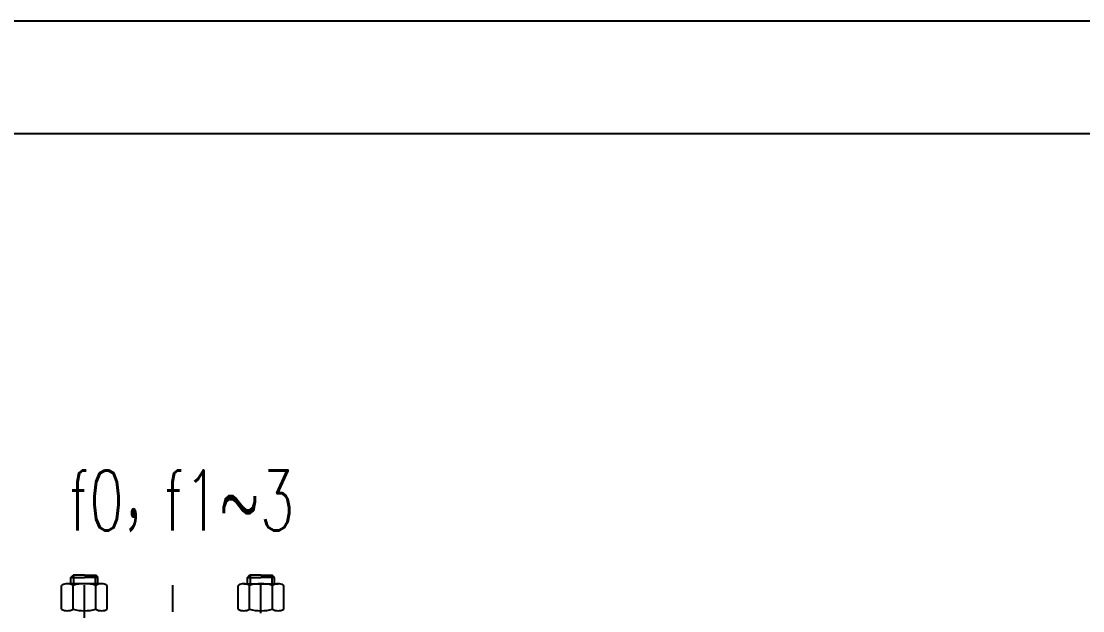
# Model space of a CAD drawing. Header units: inches. Extents: x -375 to 8535, y -150 to 12465.
# Drawn here: x 2639 to 4052, y 11680 to 12465 of the extents above; entities that cross this region are included whole.
import ezdxf

# ---------------------------------------------------------------- set-up
doc = ezdxf.new("R2010")
doc.units = ezdxf.units.IN
doc.header["$LTSCALE"] = 150
doc.linetypes.add('CENTER', pattern=[2, 1.25, -0.25, 0.25, -0.25])
for name, color, linetype in [('1轮廓实线层', 7, 'Continuous'), ('2细线层', 4, 'Continuous'), ('3中心线层', 1, 'CENTER'), ('6文字层', 3, 'Continuous'), ('图框层', 7, 'Continuous')]:
    doc.layers.add(name, color=color, linetype=linetype)
doc.styles.add('PC_TEXTSTYLE', font='romans.shx', dxfattribs={"width": 0.8, "bigfont": 'hzfs.shx'})

msp = doc.modelspace()

# ---------------------------------------------------------------- linework, layer by layer
for p, q in [((2704.81, 11724.66), (2707.81, 11727.66)), ((2704.81, 11724.66), (2722.81, 11724.66)), ((2704.81, 11716.45), (2704.81, 11724.66)), ((2722.81, 11727.66), (2707.81, 11727.66)), ((2722.81, 11727.66), (2737.81, 11727.66)), ((2740.81, 11724.66), (2722.81, 11724.66)), ((2740.81, 11724.66), (2737.81, 11727.66)), ((2740.81, 11716.45), (2740.81, 11724.66)), ((2939.81, 11724.66), (2942.81, 11727.66)), ((2939.81, 11724.66), (2957.81, 11724.66)), ((2939.81, 11716.45), (2939.81, 11724.66)), ((2957.81, 11727.66), (2942.81, 11727.66)), ((2957.81, 11727.66), (2972.81, 11727.66)), ((2975.81, 11724.66), (2957.81, 11724.66)), ((2975.81, 11724.66), (2972.81, 11727.66)), ((2975.81, 11716.45), (2975.81, 11724.66))]:
    msp.add_line(p, q)
at = {"layer": '1轮廓实线层'}
for p, q in [((2692.42, 11682.62), (2692.42, 11714.28)), ((2745.61, 11716.45), (2700.02, 11716.45)), ((2707.62, 11682.62), (2707.62, 11714.28)), ((2738.01, 11682.62), (2738.01, 11714.28)), ((2753.21, 11682.62), (2753.21, 11714.28)), ((2927.42, 11682.62), (2927.42, 11714.28)), ((2935.02, 11716.45), (2980.61, 11716.45)), ((2942.62, 11682.62), (2942.62, 11714.28)), ((2973.01, 11682.62), (2973.01, 11714.28)), ((2988.21, 11682.62), (2988.21, 11714.28))]:
    msp.add_line(p, q, dxfattribs=at)
for centre, radius, start, end in [((2700.02, 11702.06), 14.39, 58.12415, 121.87585), ((2722.81, 11662.15), 54.3, 73.74771, 106.25229), ((2745.61, 11702.06), 14.39, 58.12415, 121.87585), ((2935.02, 11702.06), 14.39, 58.12415, 121.87585), ((2957.81, 11662.15), 54.3, 73.74771, 106.25229), ((2980.61, 11702.06), 14.39, 58.12415, 121.87585), ((2700.02, 11694.84), 14.39, 238.12415, 301.87585), ((2722.81, 11734.75), 54.3, 253.74771, 286.25229), ((2745.61, 11694.84), 14.39, 238.12415, 301.87585), ((2935.02, 11694.84), 14.39, 238.12415, 301.87585), ((2957.81, 11734.75), 54.3, 253.74771, 286.25229), ((2980.61, 11694.84), 14.39, 238.12415, 301.87585)]:
    msp.add_arc(centre, radius, start, end, dxfattribs=at)
at = {"layer": '2细线层'}
for p, q in [((8535, 12465), (-375, 12465)), ((2708.41, 11727.66), (2708.41, 11716.45)), ((2737.21, 11727.66), (2737.21, 11716.45)), ((2943.41, 11727.66), (2943.41, 11716.45)), ((2972.21, 11727.66), (2972.21, 11716.45))]:
    msp.add_line(p, q, dxfattribs=at)
at = {"layer": '3中心线层'}
for p, q in [((2722.81, 11452.13), (2722.81, 11743.56)), ((2957.81, 11452.13), (2957.81, 11743.56)), ((2722.81, 11590.65), (2722.81, 11709.67))]:
    msp.add_line(p, q, dxfattribs=at)
at = {"layer": '3中心线层', "ltscale": 0.25}
msp.add_line((2840.31, 10779.13), (2840.31, 11714.61), dxfattribs=at)
at = {"layer": '图框层'}
msp.add_line((8385, 12315), (0, 12315), dxfattribs=at)

# ---------------------------------------------------------------- texts
at = {"layer": '6文字层', "style": 'PC_TEXTSTYLE', "width": 0.667}
msp.add_text('f0，f1~3', height=80, dxfattribs=at).set_placement((2702.06, 11787.26))

doc.saveas('drawing.dxf')
